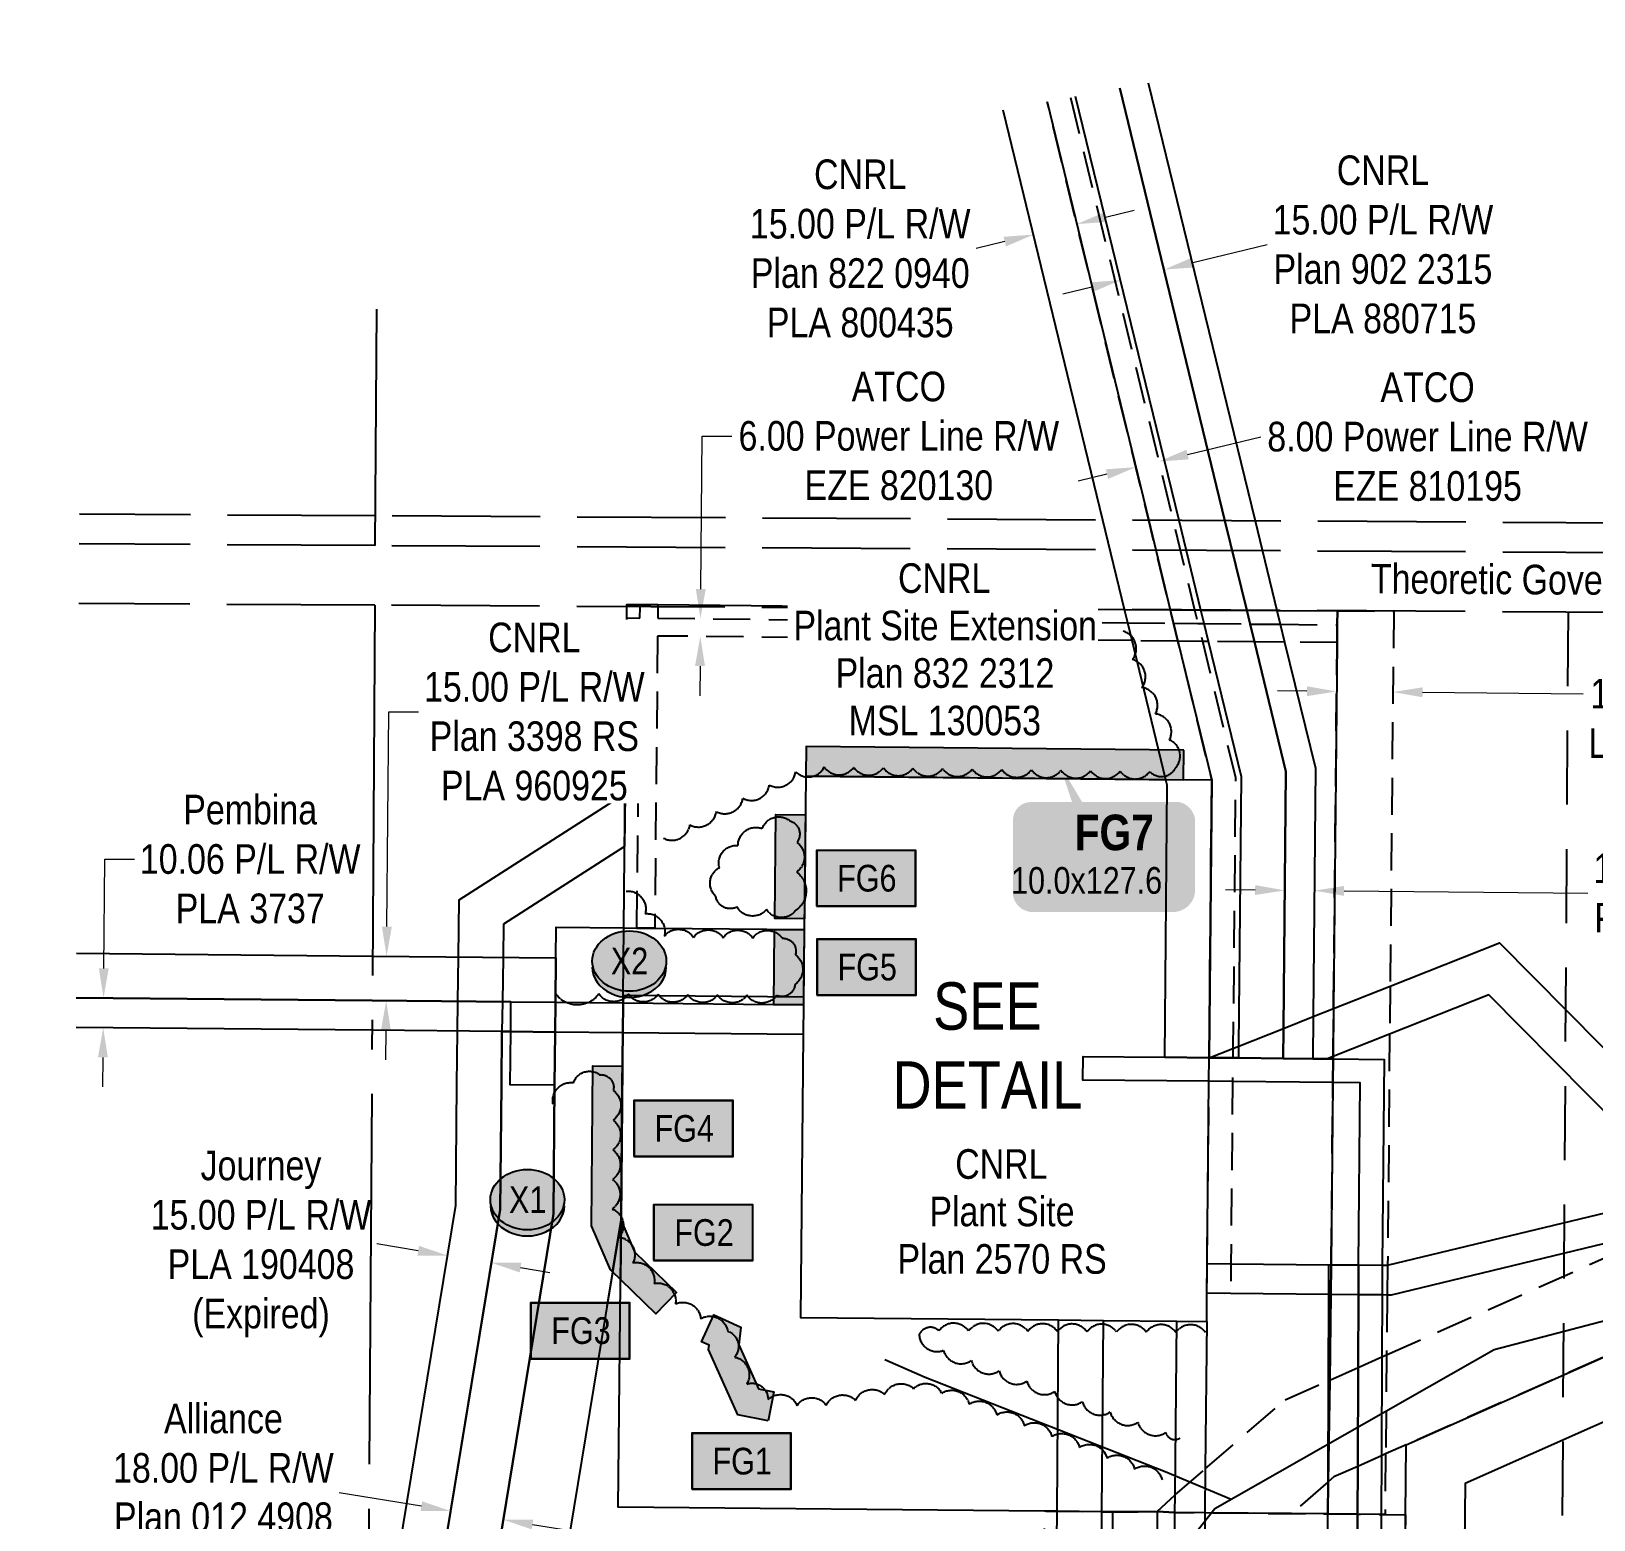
# Model space of a CAD drawing. Extents: x 467749 to 471167, y 6041645 to 6045092.
# Drawn here: x 469634 to 470162, y 6042341 to 6042843 of the extents above; entities that cross this region are included whole.
import ezdxf
from ezdxf.enums import TextEntityAlignment as Align

# ---------------------------------------------------------------- set-up
doc = ezdxf.new("R2010")
doc.units = 0
doc.header["$LTSCALE"] = 5
doc.header["$PDMODE"] = 3
doc.header["$PDSIZE"] = 20
for name, pattern in [('0', [1, 1, 0]), ('foc-ACCESSROAD', [3.75, 2.5, -1.25]), ('foc-FLOWLINE', [3.75, 2.5, -1.25]), ('foc-LSD', [8, 5, -3]), ('foc-QUARTERLINE', [33, 25, -3, 2, -3]), ('foc-UNSURVEYED', [12.5, 10, -2.5])]:
    doc.linetypes.add(name, pattern=pattern)
doc.layers.get('Defpoints').update_dxf_attribs({"color": 9})
for name, color, linetype in [('AS-TELUS', 224, 'foc-TEL'), ('C-AR', 13, 'foc-ACCESSROAD'), ('C-RW', 13, 'Continuous'), ('C-WS', 13, 'foc-ACCESSROAD'), ('DETAIL-T', 7, 'Continuous'), ('F-EZE', 190, 'foc-FLOWLINE'), ('F-RW', 190, 'Continuous'), ('L-QSEC', 8, 'foc-QUARTERLINE'), ('L-ROAD-T', 7, 'Continuous'), ('L-SECTION-LSD', 7, 'foc-LSD'), ('L-TITLEDB', 4, 'Continuous'), ('L-TITLEDB-T', 4, 'Continuous'), ('L-USEC', 7, 'foc-UNSURVEYED'), ('P-CROSSINGS', 250, 'Continuous'), ('P-TEMP-BLOCKS', 250, 'Continuous'), ('P-TEMP-BLUE', 146, 'Continuous'), ('P-WORKAREA', 113, 'Continuous'), ('P-WORKAREA-H', 111, 'Continuous'), ('T-BUSH', 110, '0')]:
    doc.layers.add(name, color=color, linetype=linetype)
for name, color, linetype, lineweight in [('C-AR-T', 13, 'Continuous', 9), ('C-RW-T', 13, 'Continuous', 9), ('C-WS-T', 13, 'Continuous', 9), ('F-RW-T', 190, 'Continuous', 9)]:
    doc.layers.add(name, color=color, linetype=linetype, lineweight=lineweight)
doc.layers.add('P-TEMP-BLUE-H', color=7, linetype='Continuous', true_color=0x99e6ff)
doc.styles.add('80', font='ARIALN.TTF', dxfattribs={"height": 10})
doc.styles.add('80CG', font='ARIALN.TTF', dxfattribs={"height": 10})
doc.styles.add('80L', font='ARIALN.TTF', dxfattribs={"height": 10})
doc.styles.add('BOLD', font='ARIALNB.TTF')
doc.styles.add('Crossing', font='ARIALN.TTF', dxfattribs={"height": 10})
doc.styles.add('foc-LtypeFont', font='ARIALN.TTF', dxfattribs={"height": 7.35})
doc.linetypes.add('foc-TEL', pattern='A,2,-1,["T",foc-LtypeFont,S=0.2,R=0,X=-0.425,Y=-0.75],-1.24,8', length=12.24)
doc.dimstyles.new('Compass 5 000', dxfattribs={"dimscale": 5, "dimtxt": 9, "dimasz": 2, "dimexe": 0.2, "dimexo": 0.0625, "dimgap": 0.5, "dimtad": 0, "dimtih": 1, "dimtoh": 1, "dimzin": 0, "dimdsep": 46, "dimtxsty": '80CG', "dimcen": 0.1, "dimse1": 1, "dimse2": 1, "dimclrd": 256, "dimclrt": 256, "dimaunit": 1, "dimadec": 4, "dimazin": 0, "dimtfac": 0.06, "dimtofl": 0, "dimtmove": 0, "dimatfit": 1, "dimfxl": 0.2, "dimtolj": 1, "dimtzin": 0, "dimlwd": -1, "dimarcsym": 0})

# ---------------------------------------------------------------- blocks, each defined once
blk = doc.blocks.new('*D28')
at = {"layer": 'Defpoints', "color": 0, "transparency": 16777216}
for p in [(469787.48, 6042413.53), (469805.26, 6042410.61), (469776.04, 6042343.79)]:
    blk.add_point(p, dxfattribs=at)
at = {"layer": 'F-RW-T', "transparency": 16777216}
for p, q in [((469766.18, 6042345.41), (469738.43, 6042349.96)), ((469803.69, 6042339.26), (469813.56, 6042337.64))]:
    blk.add_line(p, q, dxfattribs=at)
for points in [[(469766.45, 6042347.06), (469765.91, 6042343.77), (469776.04, 6042343.79)], [(469803.96, 6042340.9), (469803.42, 6042337.61), (469793.82, 6042340.88)]]:
    blk.add_solid(points, dxfattribs=at)
at = {"layer": 'F-RW-T', "transparency": 16777216, "insert": (469699.35, 6042349.96), "char_height": 10, "attachment_point": 5, "style": '80CG'}
blk.add_mtext('\\A1;Alliance\\P18.00 P/L R/W\\PPlan 012 4908\\PDPL 982 534', dxfattribs=at)
blk = doc.blocks.new('*D30')
at = {"layer": 'Defpoints', "color": 0, "transparency": 16777216}
for p in [(470015.13, 6042698.08), (470016.77, 6042691.29), (470009.01, 6042689.41)]:
    blk.add_point(p, dxfattribs=at)
at = {"layer": 'F-RW-T', "transparency": 16777216}
for p, q in [((470024.84, 6042700.44), (470049.53, 6042706.43)), ((469997.64, 6042693.83), (469987.92, 6042691.47))]:
    blk.add_line(p, q, dxfattribs=at)
for points in [[(470024.45, 6042702.06), (470025.24, 6042698.82), (470015.13, 6042698.08)], [(469997.25, 6042695.45), (469998.03, 6042692.21), (470007.36, 6042696.19)]]:
    blk.add_solid(points, dxfattribs=at)
at = {"layer": 'F-RW-T', "transparency": 16777216, "insert": (470105.87, 6042706.43), "char_height": 10, "attachment_point": 5, "style": '80CG'}
blk.add_mtext('\\A1;ATCO\\P8.00 Power Line R/W\\PEZE 810195', dxfattribs=at)
blk = doc.blocks.new('*D31')
at = {"layer": 'Defpoints', "color": 0, "transparency": 16777216}
for p in [(469860.4, 6042645.03), (469869.9, 6042644.94), (469869.85, 6042638.94)]:
    blk.add_point(p, dxfattribs=at)
at = {"layer": 'F-RW-T', "transparency": 16777216}
for p, q in [((469860.5, 6042655.03), (469861.01, 6042706.68)), ((469861.01, 6042706.68), (469871.01, 6042706.68)), ((469860.25, 6042629.03), (469860.15, 6042619.03))]:
    blk.add_line(p, q, dxfattribs=at)
for points in [[(469858.84, 6042655.05), (469862.17, 6042655.02), (469860.4, 6042645.03)], [(469858.58, 6042629.05), (469861.92, 6042629.02), (469860.35, 6042639.03)]]:
    blk.add_solid(points, dxfattribs=at)
at = {"layer": 'F-RW-T', "transparency": 16777216, "insert": (469927.37, 6042706.68), "char_height": 10, "attachment_point": 5, "style": '80CG'}
blk.add_mtext('\\A1;ATCO\\P6.00 Power Line R/W\\PEZE 820130', dxfattribs=at)
blk = doc.blocks.new('*D33')
at = {"layer": 'C-AR-T', "transparency": 16777216}
for p, q in [((470065.16, 6042620.54), (470055.17, 6042620.64)), ((470104.17, 6042620.17), (470158.37, 6042619.65))]:
    blk.add_line(p, q, dxfattribs=at)
for points in [[(470065.18, 6042622.21), (470065.15, 6042618.88), (470075.16, 6042620.45)], [(470104.18, 6042621.84), (470104.15, 6042618.51), (470094.17, 6042620.27)]]:
    blk.add_solid(points, dxfattribs=at)
at = {"layer": 'Defpoints', "color": 0, "transparency": 16777216}
for p in [(470094.17, 6042620.27), (470074.72, 6042574.38), (470093.73, 6042574.2)]:
    blk.add_point(p, dxfattribs=at)
at = {"layer": 'C-AR-T', "transparency": 16777216, "insert": (470186.29, 6042619.65), "char_height": 10, "attachment_point": 5, "style": '80CG'}
blk.add_mtext('\\A1;CNRL\\P19.00 A/R\\PLOC 3364', dxfattribs=at)
blk = doc.blocks.new('*D40')
at = {"layer": 'C-RW-T', "transparency": 16777216}
for p, q in [((469997.15, 6042780.59), (470006.87, 6042782.95)), ((469963.15, 6042772.33), (469953.43, 6042769.97))]:
    blk.add_line(p, q, dxfattribs=at)
for points in [[(469996.76, 6042782.21), (469997.54, 6042778.97), (469987.43, 6042778.23)], [(469962.75, 6042773.95), (469963.54, 6042770.71), (469972.86, 6042774.69)]]:
    blk.add_solid(points, dxfattribs=at)
at = {"layer": 'Defpoints', "color": 0, "transparency": 16777216}
for p in [(469973.86, 6042834.11), (469959.29, 6042830.57), (469972.86, 6042774.69)]:
    blk.add_point(p, dxfattribs=at)
at = {"layer": 'C-RW-T', "transparency": 16777216, "insert": (469914.34, 6042769.97), "char_height": 10, "attachment_point": 5, "style": '80CG'}
blk.add_mtext('\\A1;CNRL\\P15.00 P/L R/W\\PPlan 822 0940\\PPLA 800435', dxfattribs=at)
blk = doc.blocks.new('*D43')
at = {"layer": 'C-RW-T', "transparency": 16777216}
for p, q in [((470026.59, 6042765.23), (470051.72, 6042771.33)), ((469992.49, 6042756.95), (469982.77, 6042754.59))]:
    blk.add_line(p, q, dxfattribs=at)
for points in [[(470026.2, 6042766.85), (470026.99, 6042763.61), (470016.88, 6042762.87)], [(469992.1, 6042758.57), (469992.88, 6042755.33), (470002.21, 6042759.31)]]:
    blk.add_solid(points, dxfattribs=at)
at = {"layer": 'Defpoints', "color": 0, "transparency": 16777216}
for p in [(470016.88, 6042762.87), (470024.21, 6042732.67), (470009.54, 6042729.11)]:
    blk.add_point(p, dxfattribs=at)
at = {"layer": 'C-RW-T', "transparency": 16777216, "insert": (470090.8, 6042771.33), "char_height": 10, "width": 372.4986, "attachment_point": 5, "style": '80CG'}
blk.add_mtext('\\A1;CNRL\\P15.00 P/L R/W\\PPlan 902 2315\\PPLA 880715', dxfattribs=at)
blk = doc.blocks.new('*D44')
at = {"layer": 'C-RW-T', "transparency": 16777216}
for p, q in [((470047.66, 6042553.42), (470037.66, 6042553.51)), ((470077.66, 6042553.13), (470160.02, 6042552.36))]:
    blk.add_line(p, q, dxfattribs=at)
for points in [[(470047.67, 6042555.08), (470047.64, 6042551.75), (470057.66, 6042553.32)], [(470077.67, 6042554.8), (470077.64, 6042551.47), (470067.66, 6042553.23)]]:
    blk.add_solid(points, dxfattribs=at)
at = {"layer": 'Defpoints', "color": 0, "transparency": 16777216}
for p in [(470057.89, 6042578.24), (470067.89, 6042578.14), (470067.66, 6042553.23)]:
    blk.add_point(p, dxfattribs=at)
at = {"layer": 'C-RW-T', "transparency": 16777216, "insert": (470199.1, 6042552.36), "char_height": 10, "attachment_point": 5, "style": '80CG'}
blk.add_mtext('\\A1;CNRL\\P10.00 P/L R/W\\PPlan 062 1349\\PPLA 930761', dxfattribs=at)
blk = doc.blocks.new('*D47')
at = {"layer": 'Defpoints', "color": 0, "transparency": 16777216}
for p in [(469658.87, 6042516.99), (469686.97, 6042516.72), (469686.88, 6042506.67)]:
    blk.add_point(p, dxfattribs=at)
at = {"layer": 'F-RW-T', "transparency": 16777216}
for p, q in [((469658.96, 6042526.99), (469659.31, 6042563.84)), ((469659.31, 6042563.84), (469669.31, 6042563.84)), ((469658.68, 6042496.94), (469658.58, 6042486.94))]:
    blk.add_line(p, q, dxfattribs=at)
for points in [[(469657.3, 6042527.01), (469660.63, 6042526.97), (469658.87, 6042516.99)], [(469657.01, 6042496.96), (469660.34, 6042496.93), (469658.77, 6042506.94)]]:
    blk.add_solid(points, dxfattribs=at)
at = {"layer": 'F-RW-T', "transparency": 16777216, "insert": (469708.4, 6042563.84), "char_height": 10, "attachment_point": 5, "style": '80CG'}
blk.add_mtext('\\A1;Pembina\\P10.06 P/L R/W\\PPLA 3737', dxfattribs=at)
blk = doc.blocks.new('*D48')
at = {"layer": 'C-RW-T', "transparency": 16777216}
for p, q in [((469754.54, 6042541.08), (469755.23, 6042613.63)), ((469755.23, 6042613.63), (469765.23, 6042613.63)), ((469754.21, 6042506.08), (469754.11, 6042496.08))]:
    blk.add_line(p, q, dxfattribs=at)
for points in [[(469752.87, 6042541.1), (469756.21, 6042541.06), (469754.44, 6042531.08)], [(469752.54, 6042506.1), (469755.87, 6042506.06), (469754.3, 6042516.08)]]:
    blk.add_solid(points, dxfattribs=at)
at = {"layer": 'Defpoints', "color": 0, "transparency": 16777216}
for p in [(469754.44, 6042531.08), (469758.07, 6042531.05), (469757.92, 6042516.04)]:
    blk.add_point(p, dxfattribs=at)
at = {"layer": 'C-RW-T', "transparency": 16777216, "insert": (469804.32, 6042613.63), "char_height": 10, "attachment_point": 5, "style": '80CG', "bg_fill": 3, "box_fill_scale": 1.1, "bg_fill_color": 256, "bg_fill_true_color": 13158600, "bg_fill_transparency": 0}
blk.add_mtext('\\A1;CNRL\\P15.00 P/L R/W\\PPlan 3398 RS\\PPLA 960925', dxfattribs=at)
blk = doc.blocks.new('*D51')
at = {"layer": 'Defpoints', "color": 0, "transparency": 16777216}
for p in [(469774.99, 6042430.04), (469769.08, 6042394.01), (469783.88, 6042391.58)]:
    blk.add_point(p, dxfattribs=at)
at = {"layer": 'F-RW-T', "transparency": 16777216}
for p, q in [((469765.12, 6042431.66), (469751.13, 6042433.96)), ((469799.66, 6042425.99), (469809.53, 6042424.37))]:
    blk.add_line(p, q, dxfattribs=at)
for points in [[(469765.39, 6042433.31), (469764.85, 6042430.02), (469774.99, 6042430.04)], [(469799.93, 6042427.64), (469799.39, 6042424.35), (469789.8, 6042427.61)]]:
    blk.add_solid(points, dxfattribs=at)
at = {"layer": 'F-RW-T', "transparency": 16777216, "insert": (469712.04, 6042433.96), "char_height": 10, "attachment_point": 5, "style": '80CG'}
blk.add_mtext('\\A1;Journey\\P15.00 P/L R/W\\PPLA 190408\\P(Expired)', dxfattribs=at)
blk = doc.blocks.new('Temp_Area3')
h = blk.add_hatch(color=111)
h.dxf.hatch_style = 1
h.paths.add_polyline_path([(-16.83, -9.44), (16.33, -9.44), (16.33, 9.05), (-16.83, 9.05)])
at = {"color": 250}
for points in [[(-17.03, -9.64), (16.53, -9.64), (16.53, 9.25), (-17.03, 9.25)], [(-16.93, -9.54), (16.43, -9.54), (16.43, 9.15), (-16.93, 9.15)]]:
    blk.add_lwpolyline(points, close=True, dxfattribs=at)
at = {"color": 250, "style": '80L'}
blk.add_attdef('TEMPORARY', text='', height=9, dxfattribs=at).set_placement((0, -0.15), align=Align.MIDDLE_CENTER)
blk = doc.blocks.new('Temp_Area5')
at = {"true_color": 0x99e6ff}
h = blk.add_hatch(color=141, dxfattribs=at)
h.dxf.hatch_style = 1
h.paths.add_polyline_path([(-16.83, -9.44), (16.33, -9.44), (16.33, 9.05), (-16.83, 9.05)])
at = {"color": 250}
for points in [[(-17.03, -9.64), (16.53, -9.64), (16.53, 9.25), (-17.03, 9.25)], [(-16.93, -9.54), (16.43, -9.54), (16.43, 9.15), (-16.93, 9.15)]]:
    blk.add_lwpolyline(points, close=True, dxfattribs=at)
at = {"color": 250, "style": '80L'}
blk.add_attdef('TEMPORARY', text='', height=9, dxfattribs=at).set_placement((0, -0.15), align=Align.MIDDLE_CENTER)
blk = doc.blocks.new('xing2')
h = blk.add_hatch(color=50)
h.dxf.hatch_style = 1
edge = h.paths.add_edge_path()
edge.add_ellipse((0, 0), major_axis=(-12.5, 0), ratio=0.816297, start_angle=0, end_angle=360)
h = blk.add_hatch(color=250)
h.dxf.hatch_style = 1
edge = h.paths.add_edge_path()
edge.add_ellipse((0, -2.05), major_axis=(-12.5, 0), ratio=0.816297, start_angle=0, end_angle=180)
edge.add_line((12.5, -2.05), (12.5, 0))
edge.add_ellipse((0, 0), major_axis=(-12.5, 0), ratio=0.816297, start_angle=0, end_angle=180, ccw=False)
edge.add_line((-12.5, 0), (-12.5, -2.05))
at = {"color": 250}
blk.add_ellipse((0, 0), major_axis=(-12.5, 0), ratio=0.816297, dxfattribs=at)
blk.add_ellipse((0, -2.05), major_axis=(-12.5, 0), ratio=0.816297, start_param=0, end_param=3.141593, dxfattribs=at)
at = {"color": 250, "style": 'Crossing'}
blk.add_attdef('CROSSING', text='', height=9, dxfattribs=at).set_placement((0.09, 0.02), align=Align.MIDDLE_CENTER)
at = {"color": 250, "style": 'Crossing', "flags": 1}
for tag, p in [('OWNER', (0.09, -12.49)), ('DESCRIPTION', (0.09, -25.77)), ('LOCATION', (0.09, -39.3)), ('DWG_REF', (0.09, -52.84))]:
    blk.add_attdef(tag, text='', height=9, dxfattribs=at).set_placement(p, align=Align.MIDDLE_CENTER)
blk = doc.blocks.new('*U64')
h = blk.add_hatch(color=111)
edge = h.paths.add_edge_path()
edge.add_line((-24, -17.14), (24, -17.14))
edge.add_arc((24, -11.14), 6, 270, 360)
edge.add_line((30, -11.14), (30, 12.5))
edge.add_arc((24, 12.5), 6, 0, 90)
edge.add_line((24, 18.5), (-24, 18.5))
edge.add_arc((-24, 12.5), 6, 90, 180)
edge.add_line((-30, 12.5), (-30, -11.14))
edge.add_arc((-24, -11.14), 6, 180, 270)
at = {"flags": 128}
blk.add_lwpolyline([(-14.4, 31.49, 0, 7.5, 0), (0, 0, 0, 0, 0)], format="xyseb", dxfattribs=at)
at = {"color": 250, "flags": 128}
blk.add_lwpolyline([(-24, -17.14, 3, 3, 0), (24, -17.14, 3, 3, 0.414214), (30, -11.14, 3, 3, 0), (30, 12.5, 3, 0, 0.414214), (24, 18.5, 0, 0, 0), (-24, 18.5, 0, 0, 0.414214), (-30, 12.5, 0, 0, 0), (-30, -11.14, 0, 3, 0.414214)], format="xyseb", close=True, dxfattribs=at)
at = {"color": 250}
for tag, p, height, style in [('TEMP_AREA_W1_001', (-9.21, 2.24), 12, 'BOLD'), ('ENTER_TEXT_001', (-30.66, -12.47), 9, '80')]:
    blk.add_attdef(tag, p, '', height=height, dxfattribs=dict(at, style=style))

msp = doc.modelspace()

# ---------------------------------------------------------------- hatches: boundary and pattern name
at = {"layer": 'P-TEMP-BLUE-H'}
h = msp.add_hatch(color=256, dxfattribs=at)
h.dxf.hatch_style = 1
h.paths.add_polyline_path([(469833.578, 6042442.129), (469833.386, 6042421.971), (469830.702, 6042424.573)])
at = {"layer": 'P-WORKAREA-H'}
h = msp.add_hatch(color=256, dxfattribs=at)
h.dxf.hatch_style = 1
h.paths.add_polyline_path([(470023.607, 6042600.623), (469896.03, 6042601.841), (469895.935, 6042591.847), (470023.511, 6042590.628)])
h = msp.add_hatch(color=256, dxfattribs=at)
h.dxf.hatch_style = 1
h.paths.add_polyline_path([(469895.48, 6042543.749), (469885.486, 6042543.844), (469885.818, 6042578.958), (469895.812, 6042578.864)])
h = msp.add_hatch(color=256, dxfattribs=at)
h.dxf.hatch_style = 1
h.paths.add_polyline_path([(469885.451, 6042540.158), (469895.445, 6042540.064), (469895.207, 6042514.732), (469885.212, 6042514.826)])
h = msp.add_hatch(color=256, dxfattribs=at)
h.dxf.hatch_style = 1
h.paths.add_polyline_path([(469834.052, 6042494.003), (469833.578, 6042442.129), (469830.702, 6042424.573), (469829.983, 6042425.27), (469823.564, 6042440.102), (469824.058, 6042494.094)])
h = msp.add_hatch(color=256, dxfattribs=at)
h.dxf.hatch_style = 1
h.paths.add_polyline_path([(469833.578, 6042442.129), (469833.386, 6042421.971), (469845.36, 6042410.362), (469852.317, 6042417.538), (469838.366, 6042431.063)])
h = msp.add_hatch(color=256, dxfattribs=at)
h.dxf.hatch_style = 1
h.paths.add_polyline_path([(469883.203, 6042374.277), (469872.991, 6042376.291), (469863.134, 6042398.329), (469863.301, 6042399.752), (469860.746, 6042400.919), (469864.9, 6042410.01), (469874.079, 6042405.816), (469873.382, 6042399.896), (469880.002, 6042385.095), (469885.136, 6042384.083)])

# ---------------------------------------------------------------- linework, layer by layer
at = {"layer": 'AS-TELUS', "flags": 128}
for points in [[(469634.481, 6042002.055), (469670.902, 6041985.169), (469995.388, 6042279.028), (470003.942, 6042306.549), (470034.064, 6042344.663), (470128.384, 6042398.363), (470494.106, 6042494.036), (470580.761, 6042584.967), (470610.421, 6042743.974)], [(469922.604, 6042394.919), (469936.271, 6042388.943), (470017.329, 6042357.127), (470039.591, 6042347.81)]]:
    msp.add_lwpolyline(points, dxfattribs=at)
at = {"layer": 'C-AR'}
msp.add_lwpolyline([(470091.713, 6042363.057), (470091.518, 6042342.625), (470090.217, 6042342.638), (470082.222, 6042342.715), (470072.227, 6042342.811), (470072.34, 6042353.631), (470072.834, 6042387.999), (470073.223, 6042416.901), (470073.318, 6042426.951), (470073.906, 6042488.438), (470073.981, 6042496.43), (470073.989, 6042497.241), (470074.143, 6042513.423), (470075.322, 6042636.938), (470075.379, 6042642.938), (470075.424, 6042647.686), (470094.427, 6042647.576), (470093.219, 6042520.971), (470093.065, 6042504.79), (470092.373, 6042426.772), (470092.226, 6042416.723), (470092.033, 6042396.528), (470091.713, 6042363.057)], close=True, dxfattribs=at)
msp.add_lwpolyline([(470199.291, 6042410.841), (470098.695, 6042366.158), (470091.713, 6042363.056), (470090.302, 6042362.43), (470082.291, 6042358.871), (470074.268, 6042355.308), (470072.339, 6042353.633), (470059.962, 6042342.93), (470030.682, 6042343.21), (470020.57, 6042343.305), (470014.538, 6042343.672), (470020.685, 6042349.227), (470030.822, 6042357.998), (470057.756, 6042381.302), (470072.419, 6042387.815), (470072.834, 6042387.999), (470082.432, 6042392.262), (470090.444, 6042395.821), (470092.033, 6042396.527), (470189.453, 6042439.8)], dxfattribs=at)
at = {"layer": 'C-RW'}
for points in [[(470001.996, 6042824.134), (470037.471, 6042678.066), (470044.81, 6042647.863), (470045.934, 6042643.225), (470047.394, 6042637.211), (470058.033, 6042593.406), (470057.214, 6042506.723), (470057.118, 6042496.591), (470042.127, 6042496.735), (470042.166, 6042500.769), (470043.023, 6042591.684), (470031.928, 6042637.362), (470030.468, 6042643.376), (470029.356, 6042647.952), (470021.981, 6042678.155), (469987.028, 6042821.32)], [(470011.495, 6042825.92), (470047.611, 6042678.007), (470055, 6042647.803), (470056.135, 6042643.126), (470057.608, 6042637.111), (470068.046, 6042594.523), (470067.259, 6042510.699), (470067.126, 6042496.495), (470057.118, 6042496.591), (470057.214, 6042506.723), (470058.033, 6042593.406), (470047.394, 6042637.211), (470045.934, 6042643.225), (470044.81, 6042647.863), (470037.471, 6042678.066), (470001.996, 6042824.134)], [(469977.406, 6042819.512), (470011.722, 6042678.215), (470018.987, 6042648.013), (470020.126, 6042643.475), (470021.592, 6042637.462), (470033.018, 6042590.537), (470032.133, 6042496.832), (470017.141, 6042496.975), (470018.009, 6042588.814), (470017.554, 6042590.684), (470006.123, 6042637.612), (470004.658, 6042643.627), (470003.569, 6042648.102), (469996.236, 6042678.305), (469962.637, 6042816.736)], [(469649.771, 6042532.079), (469749.716, 6042531.125), (469811.572, 6042530.534), (469811.429, 6042515.533), (469811.332, 6042505.483), (469811.141, 6042487.513), (469796.14, 6042487.672), (469796.332, 6042505.633), (469796.428, 6042515.676), (469749.618, 6042516.124), (469649.673, 6042517.079)], [(470192.924, 6042450.974), (470126.514, 6042518.025), (470093.065, 6042504.79), (470073.989, 6042497.241), (470071.989, 6042496.449), (470067.126, 6042496.495), (470057.118, 6042496.591), (470042.127, 6042496.735), (470040.129, 6042496.754), (470032.133, 6042496.832), (470040.159, 6042499.982), (470042.166, 6042500.769), (470057.214, 6042506.723), (470067.259, 6042510.699), (470074.143, 6042513.423), (470093.219, 6042520.971), (470130.201, 6042535.603), (470209.957, 6042455.079)], [(470081.768, 6042235.503), (470082.222, 6042342.715), (470082.291, 6042358.871), (470082.432, 6042392.262), (470082.536, 6042416.812), (470082.578, 6042426.864), (470083.16, 6042488.348), (470073.906, 6042488.438), (470040.053, 6042488.792), (470032.058, 6042488.892), (469989.489, 6042489.245), (469989.565, 6042497.239), (470017.141, 6042496.975), (470032.133, 6042496.832), (470040.129, 6042496.754), (470042.127, 6042496.735), (470057.118, 6042496.591), (470067.126, 6042496.495), (470071.989, 6042496.449), (470073.981, 6042496.43), (470091.232, 6042496.265), (470090.574, 6042426.789), (470090.532, 6042416.739), (470090.444, 6042395.821), (470090.302, 6042362.43), (470090.217, 6042342.638), (470089.728, 6042227.06)], [(470189.453, 6042439.8), (470093.626, 6042416.71), (470092.226, 6042416.723), (470090.532, 6042416.739), (470082.536, 6042416.812), (470073.223, 6042416.901), (470072.542, 6042416.905), (470039.377, 6042417.214), (470031.382, 6042417.289), (470031.477, 6042427.339), (470039.472, 6042427.265), (470072.584, 6042426.958), (470073.318, 6042426.951), (470082.578, 6042426.864), (470090.574, 6042426.789), (470092.373, 6042426.772), (470192.924, 6042450.974)], [(470071.774, 6042236.052), (470072.227, 6042342.811), (470072.34, 6042353.631), (470072.419, 6042387.814), (470072.542, 6042416.905), (470072.584, 6042426.958), (470073.318, 6042426.951), (470082.578, 6042426.864), (470082.536, 6042416.812), (470082.432, 6042392.262), (470082.291, 6042358.871), (470082.222, 6042342.715), (470081.768, 6042235.503)], [(470020.498, 6042329.363), (470020.57, 6042343.308), (470020.685, 6042349.227), (470021.24, 6042407.903), (470031.292, 6042407.807), (470030.822, 6042357.998), (470030.682, 6042343.211), (470030.507, 6042324.766)], [(469999.457, 6042310.945), (469999.618, 6042343.512), (470014.539, 6042343.589), (470014.466, 6042324.398)]]:
    msp.add_lwpolyline(points, dxfattribs=at)
at = {"layer": 'C-WS', "linetype": 'Continuous'}
msp.add_lwpolyline([(469846.03, 6042649.764), (470003.569, 6042648.102), (470018.987, 6042648.013), (470027.23, 6042647.965), (470029.356, 6042647.952), (470044.81, 6042647.863), (470055, 6042647.803), (470075.424, 6042647.686), (470075.379, 6042642.938), (470075.322, 6042636.938), (470074.143, 6042513.423), (470073.989, 6042497.241), (470073.981, 6042496.43), (470073.906, 6042488.438), (470073.318, 6042426.951), (470073.223, 6042416.901), (470072.834, 6042387.999), (470072.34, 6042353.631), (470072.227, 6042342.811), (470059.962, 6042342.929), (470030.682, 6042343.211), (470020.57, 6042343.308), (470014.539, 6042343.589), (469999.618, 6042343.512), (469995.739, 6042343.55), (469980.769, 6042343.695), (469976.587, 6042343.734), (469832.653, 6042345.122), (469833.578, 6042442.129), (469833.977, 6042487.294), (469834.179, 6042505.264), (469834.275, 6042515.314), (469834.299, 6042517.812), (469834.517, 6042540.651), (469835.457, 6042639.276), (469835.515, 6042645.276), (469835.551, 6042649.08), (469835.559, 6042649.872), (469840.03, 6042649.826), (469846.03, 6042649.764)], close=True, dxfattribs=at)
at = {"layer": 'C-WS'}
msp.add_lwpolyline([(470199.291, 6042410.841), (470098.695, 6042366.158), (470091.713, 6042363.056), (470090.302, 6042362.43), (470082.291, 6042358.871), (470074.268, 6042355.308), (470072.339, 6042353.633), (470059.962, 6042342.93), (470030.682, 6042343.21), (470020.57, 6042343.305), (470014.538, 6042343.672), (470020.685, 6042349.227), (470030.822, 6042357.998), (470057.756, 6042381.302), (470072.419, 6042387.815), (470072.834, 6042387.999), (470082.432, 6042392.262), (470090.444, 6042395.821), (470092.033, 6042396.527), (470189.453, 6042439.8)], dxfattribs=at)
at = {"layer": 'C-WS', "flags": 128}
msp.add_lwpolyline([(470014.539, 6042343.589), (470020.57, 6042343.308), (470030.682, 6042343.211), (470059.962, 6042342.929), (470072.227, 6042342.811), (470082.222, 6042342.715), (470090.217, 6042342.638), (470091.518, 6042342.625), (470098.439, 6042342.559), (470097.114, 6042220.634), (470081.71, 6042220.783), (470066.72, 6042220.927), (470014.101, 6042221.435), (469995.734, 6042221.612), (469982.027, 6042221.744), (469975.262, 6042221.81), (469975.357, 6042230.453), (469975.389, 6042233.35), (469975.418, 6042236.026), (469975.476, 6042241.358), (469975.861, 6042276.902), (469976.008, 6042290.419), (469976.227, 6042310.533), (469976.587, 6042343.734), (469980.769, 6042343.695), (469995.739, 6042343.55), (469999.618, 6042343.512), (470014.539, 6042343.589)], close=True, dxfattribs=at)
at = {"layer": 'F-EZE', "flags": 128}
msp.add_lwpolyline([(469985.276, 6042820.991), (470019.963, 6042678.167), (470027.23, 6042647.965), (470028.373, 6042643.417), (470029.838, 6042637.4), (470041.023, 6042591.46), (470040.159, 6042499.982), (470040.128, 6042496.754), (470040.053, 6042488.792), (470039.472, 6042427.265), (470039.377, 6042417.214), (470031.382, 6042417.289), (470031.477, 6042427.339), (470032.058, 6042488.892), (470032.133, 6042496.832), (470033.018, 6042590.537), (470021.592, 6042637.462), (470020.126, 6042643.475), (470018.987, 6042648.013), (470011.722, 6042678.215), (469977.406, 6042819.512)], dxfattribs=at)
at = {"layer": 'F-EZE'}
msp.add_lwpolyline([(469846.023, 6042649.019), (469845.986, 6042645.174), (470004.658, 6042643.627), (470020.12, 6042643.47), (470028.346, 6042643.397), (470030.468, 6042643.376), (470045.934, 6042643.225), (470056.135, 6042643.126), (470075.379, 6042642.938), (470075.322, 6042636.938), (470057.608, 6042637.111), (470047.394, 6042637.211), (470031.928, 6042637.362), (470029.814, 6042637.383), (470021.585, 6042637.457), (470006.123, 6042637.612), (469845.927, 6042639.174), (469844.966, 6042540.527), (469838.966, 6042540.608), (469839.927, 6042639.232), (469835.457, 6042639.276), (469835.515, 6042645.276), (469839.985, 6042645.232), (469840.023, 6042649.053), (469840.03, 6042649.826), (469846.03, 6042649.764), (469846.023, 6042649.019)], close=True, dxfattribs=at)
at = {"layer": 'F-RW'}
for points in [[(469755.876, 6042313.522), (469777.765, 6042446.941), (469778.187, 6042487.83), (469778.407, 6042505.804), (469778.529, 6042515.848), (469778.712, 6042530.847), (469778.948, 6042550.162), (469834.95, 6042586.053), (469834.779, 6042568.112), (469793.884, 6042541.947), (469793.74, 6042530.704), (469793.548, 6042515.704), (469793.372, 6042505.66), (469793.188, 6042487.693), (469792.754, 6042445.642), (469769.063, 6042301.24)], [(469784.442, 6042283.536), (469810.748, 6042444.098), (469811.141, 6042487.513), (469811.332, 6042505.483), (469811.429, 6042515.533), (469811.572, 6042530.534), (469811.67, 6042540.872), (469834.518, 6042540.651), (469838.966, 6042540.608), (469844.966, 6042540.539), (469895.446, 6042540.064), (469895.446, 6042540.064), (469895.23, 6042517.223), (469834.299, 6042517.812), (469834.275, 6042515.314), (469834.179, 6042505.264), (469833.977, 6042487.294), (469833.578, 6042442.129), (469806.995, 6042279.863)], [(469649.673, 6042517.079), (469749.618, 6042516.124), (469796.428, 6042515.676), (469811.429, 6042515.533), (469834.275, 6042515.314), (469895.207, 6042514.732), (469895.112, 6042504.683), (469834.179, 6042505.264), (469811.332, 6042505.483), (469796.332, 6042505.633), (469793.333, 6042505.661), (469749.552, 6042506.078), (469649.607, 6042507.029)], [(469766.634, 6042286.436), (469792.754, 6042445.642), (469793.188, 6042487.693), (469793.333, 6042505.661), (469796.332, 6042505.632), (469811.332, 6042505.483), (469811.141, 6042487.513), (469810.748, 6042444.098), (469784.442, 6042283.536)], [(470097.114, 6042220.634), (470098.439, 6042342.559), (470098.695, 6042366.158), (470199.291, 6042410.841)], [(469980.486, 6042314.261), (469980.769, 6042343.695), (469981.32, 6042408.285), (469996.312, 6042408.141), (469995.739, 6042343.55), (469995.418, 6042307.409)], [(470205.746, 6042391.822), (470118.556, 6042353.093), (470116.898, 6042200.44)]]:
    msp.add_lwpolyline(points, dxfattribs=at)
at = {"layer": 'L-QSEC', "flags": 128}
for points in [[(469750.622, 6042669.683), (469751.145, 6042749.524)], [(469750.491, 6042649.577), (469745.426, 6041875.525)]]:
    msp.add_lwpolyline(points, dxfattribs=at)
at = {"layer": 'L-SECTION-LSD', "flags": 128}
msp.add_lwpolyline([(470153.295, 6042647.253), (470148.106, 6041843.22)], dxfattribs=at)
at = {"layer": 'L-TITLEDB'}
msp.add_lwpolyline([(470021.24, 6042407.903), (470031.292, 6042407.807), (470031.382, 6042417.289), (470031.477, 6042427.339), (470032.058, 6042488.892), (470032.133, 6042496.832), (470033.018, 6042590.537), (470017.554, 6042590.684), (469895.935, 6042591.847), (469895.446, 6042540.064), (469895.23, 6042517.223), (469895.207, 6042514.732), (469895.111, 6042504.683), (469894.209, 6042409.117), (469981.32, 6042408.285), (469996.312, 6042408.141), (470021.24, 6042407.903)], close=True, dxfattribs=at)
at = {"layer": 'L-USEC', "flags": 128}
for points in [[(469750.688, 6042679.736), (469650.741, 6042680.312)], [(470556.291, 6042675.089), (469750.688, 6042679.736)], [(469750.607, 6042669.683), (469650.675, 6042670.259)], [(470556.215, 6042665.037), (469750.607, 6042669.683)], [(469750.491, 6042649.577), (469650.544, 6042650.153)], [(470556.099, 6042644.931), (469750.491, 6042649.577)]]:
    msp.add_lwpolyline(points, dxfattribs=at)
at = {"layer": 'P-TEMP-BLUE'}
msp.add_line((469833.578, 6042442.129), (469828.813, 6042413.041), dxfattribs=at)
msp.add_lwpolyline([(469833.578, 6042442.129), (469833.386, 6042421.971), (469830.702, 6042424.573), (469833.578, 6042442.129)], dxfattribs=at)
at = {"layer": 'P-WORKAREA'}
for points in [[(470023.607, 6042600.623), (469896.03, 6042601.841), (469895.935, 6042591.847), (470023.511, 6042590.628)], [(469834.052, 6042494.003), (469833.578, 6042442.129), (469830.702, 6042424.573), (469829.983, 6042425.27), (469823.564, 6042440.102), (469824.058, 6042494.094)], [(469833.578, 6042442.129), (469833.386, 6042421.971), (469845.36, 6042410.362), (469852.317, 6042417.538), (469838.366, 6042431.063), (469833.578, 6042442.129)], [(469883.203, 6042374.277), (469872.991, 6042376.291), (469863.134, 6042398.329), (469863.301, 6042399.752), (469860.746, 6042400.919), (469864.9, 6042410.01), (469874.079, 6042405.816), (469873.382, 6042399.896), (469880.002, 6042385.095), (469885.136, 6042384.083)]]:
    msp.add_lwpolyline(points, close=True, dxfattribs=at)
at = {"layer": 'P-WORKAREA', "flags": 128}
for points in [[(469895.48, 6042543.749), (469885.486, 6042543.844), (469885.818, 6042578.958), (469895.812, 6042578.864)], [(469885.451, 6042540.158), (469895.445, 6042540.064), (469895.207, 6042514.732), (469885.212, 6042514.826)]]:
    msp.add_lwpolyline(points, close=True, dxfattribs=at)
at = {"layer": 'T-BUSH', "flags": 128}
for points in [[(469847.891, 6042570.952, 0.5205671), (469856.825, 6042575.433, 0.5205671), (469865.759, 6042579.914, 0.5205671), (469874.693, 6042584.395, 0.5205671), (469883.627, 6042588.876, 0.5205671), (469892.56, 6042593.357, 0.5205671), (469902.151, 6042594.976, 0.5205671), (469912.145, 6042594.837, 0.5205671), (469922.139, 6042594.697, 0.5205671), (469932.132, 6042594.558, 0.5205671), (469942.126, 6042594.418, 0.5205671), (469952.12, 6042594.279, 0.5205671), (469962.114, 6042594.139, 0.5205671), (469972.108, 6042594, 0.5205671), (469982.102, 6042593.86, 0.5205671), (469992.095, 6042593.721, 0.5205671), (470002.089, 6042593.582, 0.5205671), (470012.083, 6042593.442, 0.5205671), (470020.771, 6042594.649, 0.5205671), (470018.746, 6042604.107, 0.5205671), (470013.993, 6042612.899, 0.5205671), (470009.453, 6042621.784, 0.5205671), (470006.302, 6042631.269, 0.5205671), (470003.129, 6042640.819, 0.5205671)], [(469835.291, 6042553.078, -0.5205671), (469841.747, 6042545.449, -0.5205671), (469848.204, 6042537.819, -0.5205671), (469858.054, 6042537.417, -0.5205671), (469868.048, 6042537.323, -0.5205671), (469878.042, 6042537.229, -0.5205671), (469888.037, 6042537.134, -0.5205671), (469892.442, 6042531.58, -0.5205671), (469892.303, 6042521.586, -0.5205671), (469886.083, 6042517.818, -0.5205671), (469876.089, 6042517.913, -0.5205671), (469866.095, 6042518.009, -0.5205671), (469856.1, 6042518.105, -0.5205671), (469846.106, 6042518.2, -0.5205671), (469836.112, 6042518.296, -0.5205671), (469826.117, 6042518.391, -0.5205671), (469811.458, 6042518.531, -0.5205671)], [(469810.649, 6042481.121, -0.5205671), (469817.534, 6042488.367, -0.5205671), (469826.337, 6042491.082, -0.5205671), (469830.978, 6042485.73, -0.5205671), (469830.887, 6042475.736, -0.5205671), (469830.795, 6042465.742, -0.5205671), (469830.704, 6042455.747, -0.5205671), (469830.612, 6042445.753, -0.5205671), (469832.862, 6042436.232, -0.5205671), (469837.624, 6042427.607, -0.5205671), (469844.8, 6042420.65, -0.5205671), (469851.976, 6042413.692, -0.5205671), (469860.507, 6042408.72, -0.5205671), (469869.598, 6042404.566, -0.5205671), (469871.949, 6042395.755, -0.5205671), (469876.03, 6042386.631, -0.5205671), (469883.215, 6042381.406, -0.5205671), (469893.021, 6042379.472, -0.5205671), (469902.875, 6042379.508, -0.5205671), (469912.731, 6042381.149, -0.5205671), (469922.53, 6042383.12, -0.5205671), (469932.328, 6042385.091, -0.5205671), (469941.817, 6042383.545, -0.5205671), (469951.121, 6042379.893, -0.5205671), (469960.425, 6042376.241, -0.5205671), (469969.728, 6042372.589, -0.5205671), (469979.032, 6042368.938, -0.5205671), (469988.336, 6042365.286, -0.5205671), (469997.64, 6042361.634, -0.5205671), (470006.943, 6042357.982, -0.5205671), (470016.233, 6042354.336, -0.5205671)], [(470030.877, 6042404.046, 0.5205671), (470020.882, 6042404.112, 0.5205671), (470010.888, 6042404.177, 0.5205671), (470000.893, 6042404.243, 0.5205671), (469990.899, 6042404.309, 0.5205671), (469980.904, 6042404.375, 0.5205671), (469970.91, 6042404.44, 0.5205671), (469960.915, 6042404.506, 0.5205671), (469950.92, 6042404.572, 0.5205671), (469940.926, 6042404.637, 0.5205671), (469934.262, 6042403.386, 0.5205671), (469942.489, 6042398.049, 0.5205671), (469951.862, 6042394.58, 0.5205671), (469961.235, 6042391.11, 0.5205671), (469970.609, 6042387.64, 0.5205671), (469979.982, 6042384.17, 0.5205671), (469989.355, 6042380.7, 0.5205671), (469998.728, 6042377.23, 0.5205671), (470008.101, 6042373.761, 0.5205671), (470017.474, 6042370.291, 0.5205671), (470022.371, 6042368.478, 0.5205671)]]:
    msp.add_lwpolyline(points, format="xyb", dxfattribs=at)
msp.add_lwpolyline([(469892.652, 6042546.654, -0.5205671), (469882.659, 6042546.823, -0.5205671), (469872.71, 6042547.706, -0.5205671), (469865.557, 6042551.389, -0.5205671), (469866.792, 6042560.963, -0.5205671), (469873.062, 6042568.479, -0.5205671), (469881.254, 6042574.205, -0.5205671), (469890.611, 6042576.785, -0.5205671), (469892.969, 6042569.51, -0.5205671), (469892.83, 6042559.516, -0.5205671)], format="xyb", close=True, dxfattribs=at)

# ---------------------------------------------------------------- block references
at = {"layer": 'P-CROSSINGS', "color": 2, "xscale": 0.9994790000000001, "yscale": 0.9994790000000001, "zscale": 0.9994790000000001}
msp.add_blockref('xing2', (469801.975, 6042448.907), dxfattribs=at).add_auto_attribs({'CROSSING': 'X1'})
at = {"layer": 'P-TEMP-BLOCKS', "xscale": 0.9994790000000001, "yscale": 0.9994790000000001, "zscale": 0.9994790000000001}
for name, p, values in [('*U64', (469995.912, 6042564.64), {'TEMP_AREA_W1_001': 'FG7', 'ENTER_TEXT_001': '10.0x127.6'}), ('Temp_Area3', (469916.557, 6042557.576), {'TEMPORARY': 'FG6'}), ('Temp_Area3', (469916.695, 6042527.569), {'TEMPORARY': 'FG5'}), ('Temp_Area3', (469854.911, 6042473.098), {'TEMPORARY': 'FG4'}), ('Temp_Area3', (469861.604, 6042437.966), {'TEMPORARY': 'FG2'}), ('Temp_Area5', (469820.069, 6042404.858), {'TEMPORARY': 'FG3'}), ('Temp_Area3', (469874.473, 6042360.789), {'TEMPORARY': 'FG1'})]:
    msp.add_blockref(name, p, dxfattribs=at).add_auto_attribs(values)

# ---------------------------------------------------------------- texts
at = {"layer": 'DETAIL-T', "color": 3, "insert": (469957.265, 6042500.942), "char_height": 15.9917, "width": 63.60297, "attachment_point": 5, "style": '80CG'}
msp.add_mtext('SEE\\PDETAIL', dxfattribs=at)
at = {"layer": 'L-ROAD-T', "style": '80L'}
msp.add_text('Theoretic Government Road Allowance', height=9.99479, rotation=359.66941, dxfattribs=at).set_placement((470186.626, 6042657.977), align=Align.MIDDLE_CENTER)
at = {"layer": 'L-TITLEDB-T', "insert": (469926.42, 6042465.945), "char_height": 9.99479, "width": 70.15893, "attachment_point": 1, "line_spacing_factor": 0.961801, "style": '80L'}
msp.add_mtext('\\pi19.98842;CNRL\\P\\pi11.26173;Plant Site\\P\\pi0.48972;Plan 2570 RS', dxfattribs=at)

# ---------------------------------------------------------------- dimensions: what is measured, and where the dimension line sits
at = {"layer": 'C-AR-T'}
dim = msp.add_linear_dim(base=(470094.166, 6042620.267), p1=(470074.725, 6042574.384), p2=(470093.727, 6042574.202), angle=359.4536, text='CNRL\\P19.00 A/R\\PLOC 3364', dimstyle='Compass 5 000', dxfattribs=at)
dim.commit()
dim.dimension.update_dxf_attribs({"geometry": '*D33', "text_midpoint": (470186.287, 6042619.655), "dimtype": 161})
at = {"layer": 'C-RW-T'}
for base, p1, p2, angle, text, picture, middle in [((469972.864, 6042774.692), (469973.861, 6042834.113), (469959.292, 6042830.574), 193.65108, 'CNRL\\P15.00 P/L R/W\\PPlan 822 0940\\PPLA 800435', '*D40', (469914.344, 6042769.971)), ((470016.875, 6042762.871), (470009.541, 6042729.11), (470024.209, 6042732.672), 13.65081, 'CNRL\\P15.00 P/L R/W\\PPlan 902 2315\\PPLA 880715', '*D43', (470090.804, 6042771.333)), ((470067.658, 6042553.227), (470057.89, 6042578.236), (470067.892, 6042578.142), 359.46208, 'CNRL\\P10.00 P/L R/W\\PPlan 062 1349\\PPLA 930761', '*D44', (470199.104, 6042552.36))]:
    dim = msp.add_linear_dim(base=base, p1=p1, p2=p2, angle=angle, text=text, dimstyle='Compass 5 000', dxfattribs=at)
    dim.commit()
    dim.dimension.update_dxf_attribs({"geometry": picture, "text_midpoint": middle, "dimtype": 161})
at = {"layer": 'F-RW-T'}
for base, p1, p2, angle, text, picture, middle in [((469860.405, 6042645.033), (469869.846, 6042638.941), (469869.905, 6042644.941), 89.44135, 'ATCO\\P6.00 Power Line R/W\\PEZE 820130', '*D31', (469927.37, 6042706.675)), ((470015.127, 6042698.077), (470009.006, 6042689.407), (470016.775, 6042691.294), 13.65102, 'ATCO\\P8.00 Power Line R/W\\PEZE 810195', '*D30', (470105.873, 6042706.433)), ((469658.867, 6042516.991), (469686.878, 6042506.674), (469686.974, 6042516.722), 89.45258, 'Pembina\\P10.06 P/L R/W\\PPLA 3737', '*D47', (469708.4, 6042563.842)), ((469774.993, 6042430.041), (469783.884, 6042391.579), (469769.081, 6042394.008), 170.68266, 'Journey\\P15.00 P/L R/W\\PPLA 190408\\P(Expired)', '*D51', (469712.045, 6042433.956)), ((469776.044, 6042343.794), (469805.261, 6042410.609), (469787.485, 6042413.526), 170.6827, 'Alliance\\P18.00 P/L R/W\\PPlan 012 4908\\PDPL 982 534', '*D28', (469699.346, 6042349.965))]:
    dim = msp.add_linear_dim(base=base, p1=p1, p2=p2, angle=angle, text=text, dimstyle='Compass 5 000', dxfattribs=at)
    dim.commit()
    dim.dimension.update_dxf_attribs({"geometry": picture, "text_midpoint": middle, "dimtype": 161})

# ---------------------------------------------------------------- next in the draw order: texts
at = {"layer": 'C-WS-T', "insert": (469891.306, 6042663.734), "char_height": 9.99479, "width": 101.77955, "attachment_point": 1, "line_spacing_factor": 0.961801, "style": '80L', "bg_fill": 3, "box_fill_scale": 1.15, "bg_fill_color": 256, "bg_fill_true_color": 256, "bg_fill_transparency": 0}
msp.add_mtext('\\pi35.79873;CNRL\\P\\pi0.48972;Plant Site Extension\\P\\pi14.70468;Plan 832 2312\\P\\pi19.12257;MSL 130053', dxfattribs=at)

# ---------------------------------------------------------------- next in the draw order: dimensions: what is measured, and where the dimension line sits
at = {"layer": 'C-RW-T'}
dim = msp.add_linear_dim(base=(469754.445, 6042531.08), p1=(469757.922, 6042516.044), p2=(469758.065, 6042531.045), angle=89.45267, text='CNRL\\P15.00 P/L R/W\\PPlan 3398 RS\\PPLA 960925', dimstyle='Compass 5 000', override={"dimtfill": 1}, dxfattribs=at)
dim.commit()
dim.dimension.update_dxf_attribs({"geometry": '*D48', "text_midpoint": (469804.319, 6042613.632), "dimtype": 161})

# ---------------------------------------------------------------- next in the draw order: block references
at = {"layer": 'P-CROSSINGS', "color": 2, "xscale": 0.9994790000000001, "yscale": 0.9994790000000001, "zscale": 0.9994790000000001}
msp.add_blockref('xing2', (469836.379, 6042529.444), dxfattribs=at).add_auto_attribs({'CROSSING': 'X2'})

doc.saveas('drawing.dxf')
